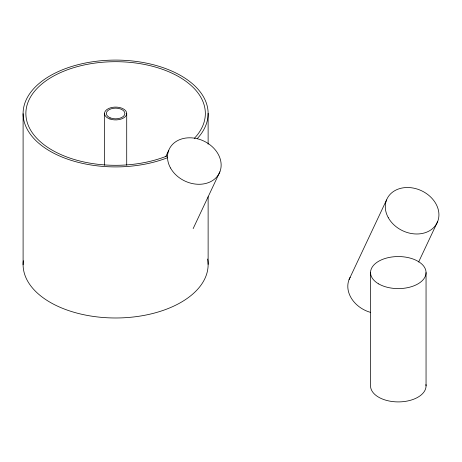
<?xml version="1.0" encoding="UTF-8"?>
<svg xmlns="http://www.w3.org/2000/svg" width="462" height="462" viewBox="0 0 462 462"><rect width="100%" height="100%" fill="white"/><g stroke="black" fill="none" stroke-linecap="round" stroke-linejoin="round"><path stroke-width="0.69" d="M165.696 156.768L168.774 150.242M193.145 228.621L219.877 171.841M349.07 279.574L386.555 199.954M418.612 262.018L437.664 221.558M426.051 272.58L426.051 385.886M370.541 272.58L370.541 385.886A27.755 16.026 0 0 0 399.503 401.894A27.755 16.026 0 0 0 425.947 384.494M208.125 113.305L208.125 144.242M208.125 196.76L208.125 264.38M126.715 113.461L126.715 165.217M104.51 113.542L104.51 165.298M23.1 113.692L23.1 264.766M167.406 157.756A92.515 53.413 0 0 1 25.589 125.808A92.515 53.413 0 0 1 127.518 60.534A92.515 53.413 0 0 1 197.21 138.669M167.094 155.937A89.738 51.808 0 0 1 28.465 125.866A89.738 51.808 0 0 1 127.16 62.122A89.738 51.808 0 0 1 194.404 138.294M207.629 259.02A92.515 53.413 0 0 1 117.111 317.977A92.515 53.413 0 0 1 23.337 260.741M370.576 312.393A27.755 22.118 25.2 0 1 350.19 277.258M109.881 118.988A11.1 6.41 0 0 0 126.715 113.623A11.1 6.41 0 0 0 110.245 107.889A11.1 6.41 0 0 0 109.881 118.988M110.84 118.064A9.252 5.342 0 0 0 124.861 113.588A9.252 5.342 0 0 0 111.14 108.813A9.252 5.342 0 0 0 110.84 118.064M170.495 167.96A27.755 22.118 25.2 0 0 216.897 176.802A27.755 22.118 25.2 0 0 195.582 138.363A27.755 22.118 25.2 0 0 170.495 167.96M388.282 217.671A27.755 22.118 25.2 0 0 434.684 226.513A27.755 22.118 25.2 0 0 413.363 188.08A27.755 22.118 25.2 0 0 388.282 217.671M378.673 283.911A27.755 16.026 0 0 0 425.104 276.726A27.755 16.026 0 0 0 391.112 257.103A27.755 16.026 0 0 0 378.673 283.911"/></g></svg>
